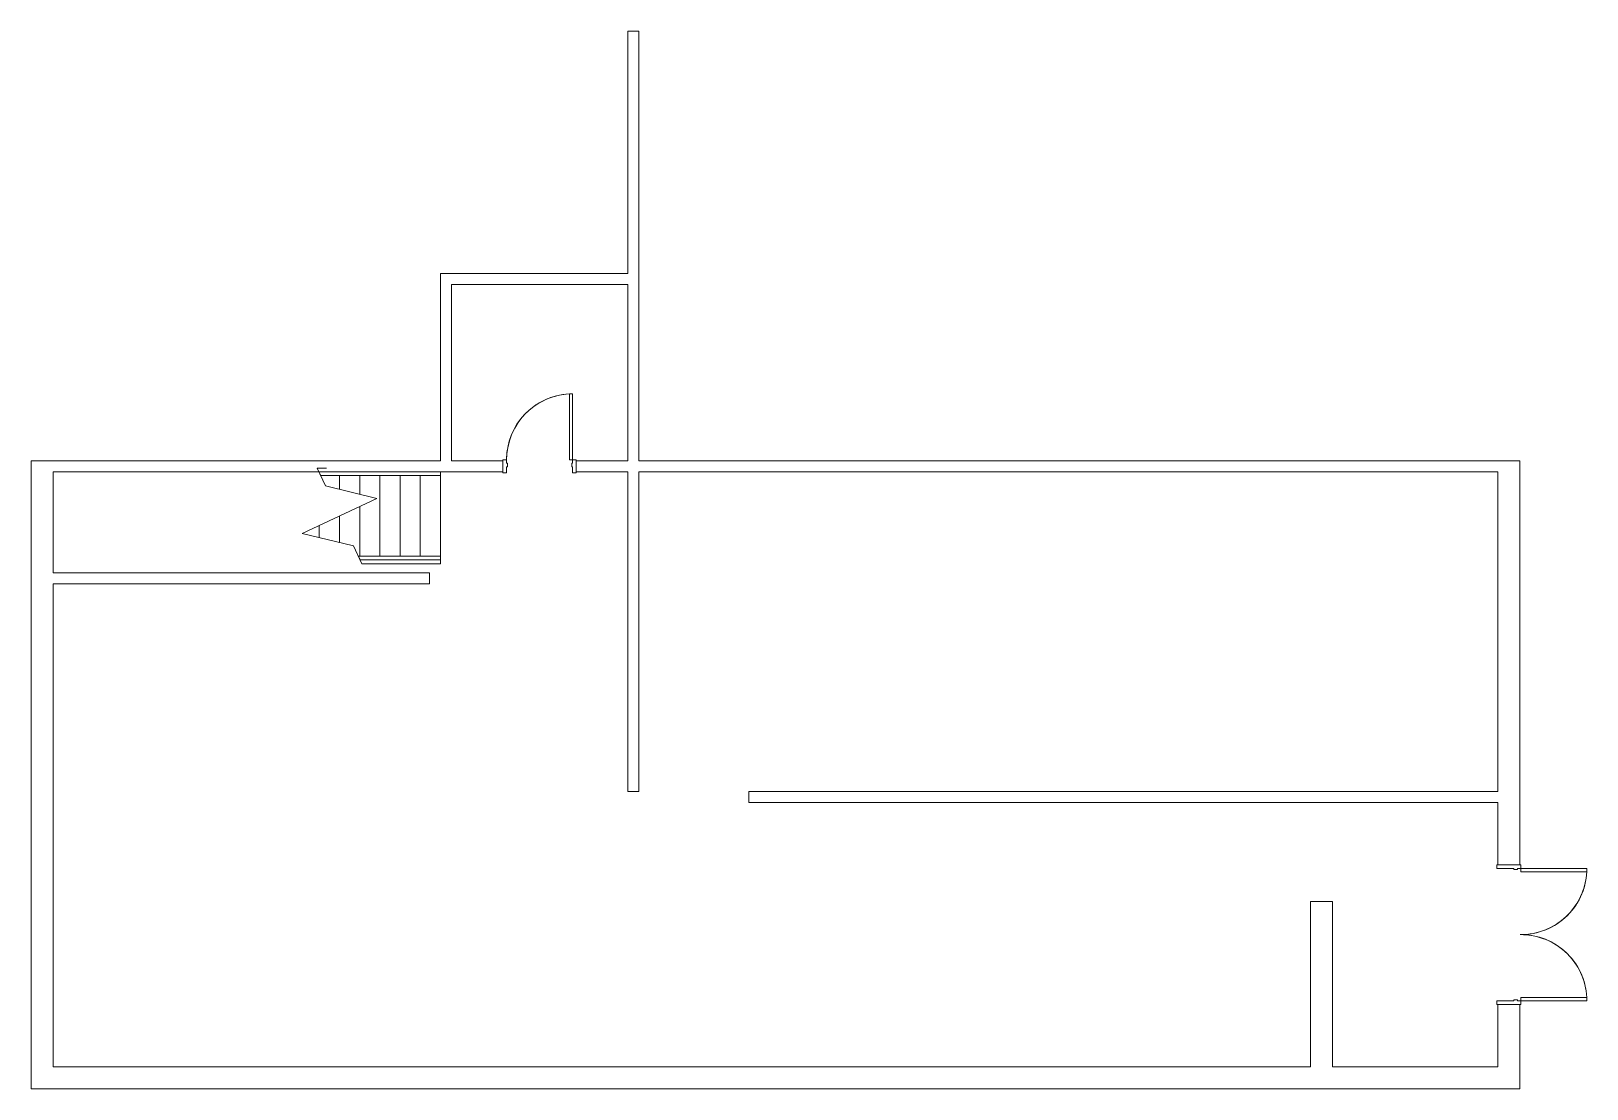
# Model space of a CAD drawing. Header units: inches. Extents: x 473 to 1320, y -1573 to 2891.
# Drawn here: x 473 to 1320, y -1573 to -997 of the extents above.
import ezdxf

# ---------------------------------------------------------------- set-up
doc = ezdxf.new("R2010")
doc.units = ezdxf.units.IN
doc.header["$MEASUREMENT"] = 0
for name, color, linetype, lineweight in [('A-DOOR', 31, 'Continuous', 9), ('A-DOOR-FRAM', 31, 'Continuous', 9), ('A-FLOR-HRAL', 11, 'Continuous', 9), ('A-WALL', 113, 'Continuous', 9), ('S-STRS', 31, 'Continuous', 9), ('S-STRS-MBND', 31, 'Continuous', 9)]:
    doc.layers.add(name, color=color, linetype=linetype, lineweight=lineweight)

# ---------------------------------------------------------------- blocks, each defined once
blk = doc.blocks.new('Door-Double-Lite_CE_ - WD Door-2_ WD Frame-LG Lite-5145366-BASEMENT Map Export')
at = {"layer": 'A-DOOR'}
for p, q in [((-36, 42.5), (-36, 6.5)), ((-34.25, 42.5), (-36, 42.5)), ((-36, 6.16), (-36, 42.5)), ((-34.25, 6.5), (-34.25, 42.5)), ((36, 42.5), (34.25, 42.5)), ((34.25, 42.5), (34.25, 6.5)), ((36, 6.5), (36, 42.5)), ((36, 6.16), (36, 42.5)), ((-36, 6.5), (-34.25, 6.5)), ((34.25, 6.5), (36, 6.5))]:
    blk.add_line(p, q, dxfattribs=at)
for centre, start, end in [((-36, 6.5), 359.5, 90), ((-36, 6.5), 359.5, 87.18236), ((36, 6.5), 90, 180.5), ((36, 6.5), 92.81764, 180.5)]:
    blk.add_arc(centre, 36, start, end, dxfattribs=at)
at = {"layer": 'A-DOOR-FRAM'}
for p, q in [((-36, 6.5), (-38, 6.5)), ((-38, 6.5), (-38, -6.5)), ((-36, 4.75), (-36, 6.5)), ((-35.5, 4.75), (-36, 4.75)), ((-36, -6.5), (-36, 2.75)), ((-36, 2.75), (-35.5, 2.75)), ((-35.5, 2.75), (-35.5, 4.75)), ((36, 4.75), (35.5, 4.75)), ((35.5, 4.75), (35.5, 2.75)), ((35.5, 2.75), (36, 2.75)), ((38, 6.5), (36, 6.5)), ((36, 6.5), (36, 4.75)), ((36, 2.75), (36, -6.5)), ((38, -6.5), (38, 6.5)), ((-38, -6.5), (-36, -6.5)), ((36, -6.5), (38, -6.5))]:
    blk.add_line(p, q, dxfattribs=at)
blk = doc.blocks.new('Railing - Railing-5146243-BASEMENT Map Export')
at = {"layer": 'A-FLOR-HRAL'}
for p, q in [((629.39, -1236.62), (630.33, -1238.62)), ((687.73, -1236.62), (629.39, -1236.62)), ((695.59, -1236.62), (695.59, -1238.62)), ((695.59, -1238.62), (630.33, -1238.62))]:
    blk.add_line(p, q, dxfattribs=at)
blk = doc.blocks.new('Railing - Railing-5146247-BASEMENT Map Export')
at = {"layer": 'A-FLOR-HRAL'}
for p, q in [((650.84, -1282.62), (651.78, -1284.62)), ((695.59, -1282.62), (650.84, -1282.62)), ((695.59, -1284.62), (651.78, -1284.62)), ((695.59, -1282.62), (695.59, -1284.62))]:
    blk.add_line(p, q, dxfattribs=at)
blk = doc.blocks.new('Door-Single-Lite_CE_ - WD Door-2_ WD Frame-LG Lite-5150657-BASEMENT Map Export')
at = {"layer": 'A-DOOR'}
for p, q in [((18, 39.5), (16.25, 39.5)), ((16.25, 39.5), (16.25, 3.5)), ((18, 3.5), (18, 39.5)), ((16.25, 3.5), (18, 3.5))]:
    blk.add_line(p, q, dxfattribs=at)
for start, end in [(90, 179.42265), (92.81764, 180.5)]:
    blk.add_arc((18, 3.5), 36, start, end, dxfattribs=at)
at = {"layer": 'A-DOOR-FRAM'}
for p, q in [((-18, 3.5), (-20, 3.5)), ((-20, 3.5), (-20, -3.5)), ((-18, 1.75), (-18, 3.5)), ((-17.5, 1.75), (-18, 1.75)), ((-17.5, -0.25), (-17.5, 1.75)), ((18, 1.75), (17.5, 1.75)), ((17.5, 1.75), (17.5, -0.25)), ((20, 3.5), (18, 3.5)), ((18, 3.5), (18, 1.75)), ((20, -3.5), (20, 3.5)), ((-20, -3.5), (-18, -3.5)), ((-18, -3.5), (-18, -0.25)), ((-18, -0.25), (-17.5, -0.25)), ((17.5, -0.25), (18, -0.25)), ((18, -0.25), (18, -3.5)), ((18, -3.5), (20, -3.5))]:
    blk.add_line(p, q, dxfattribs=at)

msp = doc.modelspace()

# ---------------------------------------------------------------- linework, layer by layer
at = {"layer": 'A-WALL', "lineweight": 15}
for p, q in [((803.59, -996.62), (797.59, -996.62)), ((797.59, -996.62), (797.59, -1128.62)), ((803.59, -1230.62), (803.59, -996.62)), ((797.59, -1128.62), (695.59, -1128.62)), ((695.59, -1128.62), (695.59, -1230.62)), ((701.59, -1134.62), (797.59, -1134.62)), ((701.59, -1230.62), (701.59, -1134.62)), ((797.59, -1134.62), (797.59, -1230.62)), ((472.59, -1230.62), (472.59, -1572.62)), ((695.59, -1230.62), (472.59, -1230.62)), ((484.59, -1291.62), (484.59, -1236.62)), ((484.59, -1236.62), (629.39, -1236.62)), ((687.71, -1236.62), (729.59, -1236.62)), ((729.59, -1230.62), (701.59, -1230.62)), ((729.59, -1236.62), (729.59, -1230.62)), ((797.59, -1230.62), (769.59, -1230.62)), ((769.59, -1230.62), (769.59, -1236.62)), ((769.59, -1236.62), (797.59, -1236.62)), ((797.59, -1236.62), (797.59, -1410.62)), ((1283.59, -1230.62), (803.59, -1230.62)), ((803.59, -1236.62), (1271.59, -1236.62)), ((803.59, -1410.62), (803.59, -1236.62)), ((1271.59, -1236.62), (1271.59, -1410.62)), ((1283.59, -1450.62), (1283.59, -1230.62)), ((689.59, -1291.62), (484.59, -1291.62)), ((689.59, -1297.62), (689.59, -1291.62)), ((484.59, -1560.62), (484.59, -1297.62)), ((484.59, -1297.62), (689.59, -1297.62)), ((797.59, -1410.62), (803.59, -1410.62)), ((1271.59, -1410.62), (863.59, -1410.62)), ((863.59, -1410.62), (863.59, -1416.62)), ((863.59, -1416.62), (1271.59, -1416.62)), ((1271.59, -1416.62), (1271.59, -1450.62)), ((1271.59, -1450.62), (1283.59, -1450.62)), ((1181.59, -1470.62), (1169.59, -1470.62)), ((1169.59, -1470.62), (1169.59, -1560.62)), ((1181.59, -1560.62), (1181.59, -1470.62)), ((1271.59, -1526.62), (1271.59, -1560.62)), ((1283.59, -1526.62), (1271.59, -1526.62)), ((1283.59, -1572.62), (1283.59, -1526.62)), ((1169.59, -1560.62), (484.59, -1560.62)), ((1271.59, -1560.62), (1181.59, -1560.62)), ((472.59, -1572.62), (1283.59, -1572.62))]:
    msp.add_line(p, q, dxfattribs=at)
at = {"layer": 'S-STRS'}
for p, q in [((633.46, -1234.62), (628.46, -1234.62)), ((640.59, -1246.16), (640.59, -1238.62)), ((651.59, -1248.83), (651.59, -1238.62)), ((662.59, -1282.62), (662.59, -1238.62)), ((673.59, -1282.62), (673.59, -1238.62)), ((684.59, -1282.62), (684.59, -1238.62)), ((695.59, -1282.62), (695.59, -1238.62)), ((640.59, -1275.09), (640.59, -1260.62)), ((651.59, -1282.62), (651.59, -1255.49)), ((629.59, -1272.41), (629.59, -1265.75)), ((695.59, -1286.62), (652.71, -1286.62)), ((695.59, -1286.62), (695.59, -1284.62))]:
    msp.add_line(p, q, dxfattribs=at)
at = {"layer": 'S-STRS-MBND'}
for p, q in [((628.46, -1234.62), (632.98, -1244.31)), ((632.98, -1244.31), (660.98, -1251.11)), ((660.98, -1251.11), (620.19, -1270.13)), ((620.19, -1270.13), (648.19, -1276.94)), ((648.19, -1276.94), (652.71, -1286.62))]:
    msp.add_line(p, q, dxfattribs=at)

# ---------------------------------------------------------------- block references
at = {"layer": 'A-DOOR'}
msp.add_blockref('Door-Single-Lite_CE_ - WD Door-2_ WD Frame-LG Lite-5150657-BASEMENT Map Export', (749.59, -1233.62), dxfattribs=at)
at = {"layer": 'A-DOOR', "rotation": 269.9999999999999}
msp.add_blockref('Door-Double-Lite_CE_ - WD Door-2_ WD Frame-LG Lite-5145366-BASEMENT Map Export', (1277.59, -1488.62), dxfattribs=at)
at = {"layer": 'A-FLOR-HRAL'}
for name in ['Railing - Railing-5146243-BASEMENT Map Export', 'Railing - Railing-5146247-BASEMENT Map Export']:
    msp.add_blockref(name, (0, 0), dxfattribs=at)

doc.saveas('drawing.dxf')
